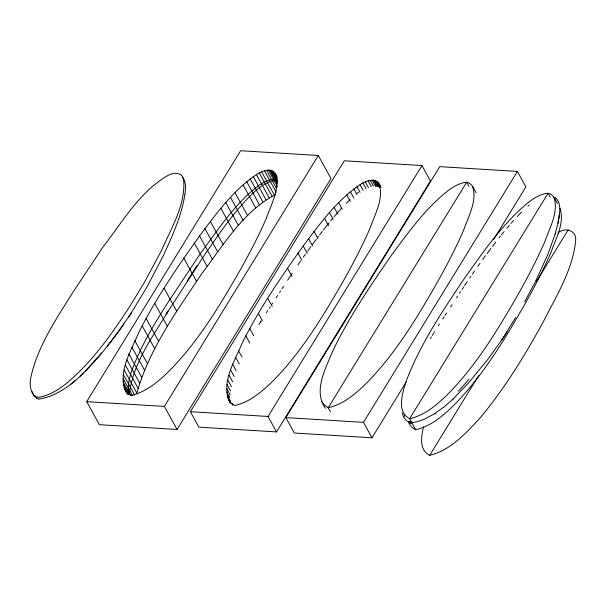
<?xml version="1.0" encoding="UTF-8"?>
<svg xmlns="http://www.w3.org/2000/svg" width="606" height="606" viewBox="0 0 606 606"><rect width="100%" height="100%" fill="white"/><g stroke="black" fill="none" stroke-linecap="round" stroke-linejoin="round"><path stroke-width="0.91" d="M126.078 392.006C117.041 372.402 131.055 351.071 138.441 333.239C155.515 298.894 177.285 267.079 199.571 235.946C216.213 213.706 233.113 190.345 256.414 174.596C262.542 170.286 273.783 166.665 276.798 176.498M229.719 402.028C220.72 382.431 234.711 361.115 242.089 343.299C259.171 308.946 280.942 277.139 303.227 246.006C319.87 223.758 336.769 200.404 360.07 184.648C366.183 180.353 377.409 176.71 380.432 186.519M129.586 391.574C134.123 361.843 152.727 336.603 168.021 311.393L202.715 257.739C218.433 234.643 234.128 211.085 254.505 191.746C260.504 186.633 267.405 181.05 275.594 180.558M129.586 391.62L129.57 394.733M559.497 214.168L558.012 223.076L555.073 234.121M184.845 194.761C185.762 189.072 186.368 182.353 182.648 177.475M184.83 194.821C181.482 216.107 172.339 235.878 163.484 255.331L147.091 286.827L128.805 316.877M557.891 223.137C559.323 214.918 562.512 203.805 555.149 197.458M275.753 194.481C243.006 211.403 223.319 245.377 201.646 273.836C176.694 311.431 149.053 349.147 136.911 393.165L124.238 370.115M423.647 426.685C421.117 435.941 419.004 450.394 429.73 455.288C451.091 450.197 466.408 432.608 480.763 417.201C505.033 387.779 525.038 355.199 543.302 321.794C556.338 295.857 572.844 269.867 575.7 240.37C576.632 230.098 564.875 227.083 557.952 232.893M407.179 421.102L410.823 423.132L410.08 422.73A10.204 5.613 31.5 0 1 409.959 422.503L409.701 421.821L410.042 422.511A10.204 5.613 31.5 0 1 410.171 422.73L410.906 423.139M555.194 233.939L547.816 254.52L533.492 285.85M532.909 286.259L524.622 301.947M515.767 317.339L506.396 332.414M86.726 401.642L240.65 150.712L318.301 155.492L330.982 178.55L177.05 429.472L99.399 424.692L86.726 401.642L164.377 406.421L177.05 429.472M164.377 406.421L318.301 155.492M190.382 411.694L344.306 160.772L421.958 165.552L430.449 180.997L276.525 431.919L198.874 427.139L190.382 411.694L268.034 416.473L276.525 431.919M260.891 321.43L261.163 320.991L260.247 322.483M268.034 416.473L421.958 165.552M406.126 382.128L371.978 437.797L294.327 433.017L285.835 417.572L439.759 166.642L517.41 171.422L525.902 186.875L493.731 239.317M371.978 437.797L363.486 422.352L517.41 171.422M434.35 332.111L434.623 331.664M429.73 455.288L478.695 375.561M536.568 281.343L568.216 229.803M258.974 324.543L259.936 322.99M430.502 338.368L431.419 336.883M432.336 335.391L433.873 332.883M438.403 325.695L439.35 324.202M187.034 281.169L197.011 265.587M266.375 312.779L267.822 310.53M269.269 308.287L270.238 306.787M442.728 318.961L444.183 316.711M271.7 304.53L272.677 303.03M276.116 297.751L277.601 295.478M279.578 292.448L280.563 290.933M450.561 306.909L452.046 304.636M445.16 315.211L446.63 312.954M502.222 339.315L486.133 361.699M282.063 288.645L283.563 286.358M456.523 297.796L457.522 296.273M506.843 332.285L501.957 339.716L507.086 331.891M131.494 312.666L118.352 331.649L107.323 346.109M287.592 280.252L290.63 275.662M459.53 293.221L460.545 291.691M462.067 289.395L463.59 287.1M291.153 274.897L292.183 273.359M464.613 285.57L467.196 281.737M297.917 264.913L300.568 261.072M469.794 277.896L470.854 276.359M472.438 274.056L474.559 270.98M123.98 323.907C110.921 342.488 96.71 360.426 80.227 376.106M303.258 257.239L305.424 254.172M477.801 266.382L479.967 263.315M307.606 251.126L310.886 246.589M482.709 259.535L485.444 255.755M312.529 244.347L316.347 239.211M487.08 253.558L490.898 248.422M317.438 237.749L318.506 236.348M319.574 234.946L322.256 231.447M492.504 246.324L495.716 242.12M485.694 361.896L468.908 382.515L453.015 399.051M323.362 230.015L329.066 222.849M499.124 237.779L500.276 236.325M330.702 220.842L332.899 218.168M501.427 234.863L504.169 231.522M101.702 353.018L85.325 371.16M334.065 216.804L341.352 208.472M506.942 228.159L509.282 225.424M469.052 379.242L458.386 391.188M511.032 223.372L513.555 220.554M409.262 421.412L409.906 421.829L409.118 421.443M517.229 216.554L521.561 212.1M346.147 203.366L350.048 199.488M83.272 373.167C71.463 385.189 55.494 396.68 38.958 399.066M453.349 398.816L443.857 407.149M527.856 206.229L529.235 205.078M70.69 384.333L75.326 380.507M443.448 407.315L434.79 413.512M357.146 193.253L358.449 192.291M409.701 421.821L411.338 421.625M435.206 413.406L423.814 419.428L417.14 421.715L410.133 423.094L410.853 423.139M410.33 422.102L411.512 421.693M408.474 421.632C409.497 425.207 412.285 428.245 415.678 429.722C429.942 426.632 441.638 416.883 451.978 407.096C473.786 385.552 491.398 360.085 507.336 334.004C523.379 307.522 538.757 280.502 551.134 252.088C555.793 238.408 564.89 223.038 560.012 208.328M38.731 399.104L36.868 398.309M285.835 417.572L363.486 422.352M275.45 180.52L276.412 180.732M276.442 180.739L277.283 181.096M277.366 180.096C271.215 177.52 264.527 182.042 259.368 185.004C235.113 203.283 218.251 229.416 200.404 253.535L170.119 299.19C158.757 316.726 147.667 334.527 138.956 353.556C133.267 366.085 127.018 379.674 128.389 393.786M408.868 421.526L409.558 421.988M36.868 398.301L33.883 395.794L32.095 391.529M228.379 399.589L230.848 402.785L234.757 405.475C249.021 402.392 260.716 392.635 271.056 382.848C292.865 361.305 310.477 335.845 326.414 309.757C342.451 283.275 357.835 256.255 370.213 227.841C374.872 214.168 383.969 198.791 379.091 184.08M408.982 421.481L409.573 421.935M124.722 389.529L127.192 392.726L131.101 395.415C145.364 392.332 157.06 382.583 167.4 372.796C189.208 351.253 206.82 325.786 222.758 299.705C238.802 273.223 254.179 246.195 266.557 217.789C271.215 204.108 280.313 188.739 275.435 174.028M406.55 420.769L403.657 417.269L402.142 412.837M557.422 203.608C555.232 199.556 552.695 192.693 546.877 193.306C540.097 194.359 534.121 198.139 528.674 202.116C501.957 224.258 482.118 253.247 462.355 281.426C440.774 313.741 418.852 346.526 405.467 383.219C402.286 394.089 396.619 412.065 409.626 418.708L410.921 421.072M476.096 192.776C473.869 188.701 471.354 181.709 465.469 182.315C459.969 183.163 454.947 185.86 450.387 188.921C426.51 206.805 408.997 231.598 391.4 255.323C369.796 286.699 348.109 318.309 331.914 352.912C325.164 369.683 313.287 391.09 325.384 408.285M321.839 401.831L324.308 405.028L328.21 407.717L330.429 411.754M550.271 197.155L548.112 193.223L409.626 418.708C423.889 415.625 435.585 405.868 445.925 396.082C467.734 374.538 485.345 349.079 501.283 322.99C517.319 296.508 532.704 269.488 545.082 241.074C549.74 227.401 558.838 212.024 553.96 197.314M468.915 186.269L466.696 182.239L328.21 407.717C342.481 404.634 354.177 394.885 364.517 385.098C386.317 363.547 403.929 338.087 419.875 312.007C435.911 285.517 451.296 258.497 463.673 230.091C468.332 216.41 477.43 201.033 472.551 186.33M379.932 185.883L380.826 187.512M378.174 182.815L380.856 187.693M376.834 181.489L379.962 187.178M375.591 180.739L379.167 187.246M374.281 180.217L377.856 186.716M373.243 179.99L376.818 186.496M372.008 180.073L375.584 186.58M370.175 180.406L373.304 186.095M368.137 180.944L371.273 186.64M365.335 182.012L368.463 187.708M362.979 183.08L366.107 188.769M360.07 184.648L363.199 190.345M356.926 186.678L360.055 192.367M353.806 188.883L356.934 194.571M350.329 191.67L353.912 198.17M346.715 194.905L350.291 201.412M338.686 202.722L342.261 209.221M334.171 207.479L337.747 213.979M329.49 212.63L333.065 219.13M324.551 218.387L328.573 225.705M313.999 231.378L318.021 238.696M274.518 172.755L277.23 177.702M411.785 422.64L415.678 429.722M273.177 171.43L277.253 178.846M271.935 170.687L277.366 180.565M308.537 238.59L312.56 245.907M270.624 170.157L277.419 182.512M269.587 169.938L277.283 183.936M268.352 170.021L277.404 186.489M266.519 170.347L276.48 188.466M264.489 170.892L276.253 192.299M303.227 246.006L307.25 253.323M261.678 171.96L274.351 195.018M259.323 173.028L271.996 196.079M256.414 174.596L269.087 197.654M297.94 253.081L301.962 260.398M253.27 176.619L265.943 199.677M250.149 178.831L262.83 201.881M246.68 181.611L259.353 204.669M243.059 184.853L255.732 207.911M287.486 268.193L291.956 276.328M235.03 192.663L247.702 215.721M230.515 197.42L243.188 220.478M225.833 202.571L238.506 225.629M220.895 208.328L233.568 231.386M267.738 298.258L272.208 306.394M210.343 221.326L223.023 244.385M258.353 313.317L262.375 320.642M204.881 228.53L217.554 251.588M199.571 235.946L212.244 259.004M249.68 328.361L253.702 335.679M245.801 335.807L249.823 343.125M194.284 243.021L206.964 266.079M238.461 350.662L242.036 357.169M183.83 258.141L196.511 281.199M235.681 357.442L239.256 363.948M232.545 364.077L236.12 370.584M230.598 369.978L234.174 376.485M229.06 375.22L232.636 381.727M227.894 380.167L231.469 386.673M227.008 384.484L230.591 390.991M226.689 388.438L230.265 394.938M226.689 391.847L229.818 397.536M227.076 394.764L230.651 401.263M231.984 403.816L232.878 405.444M227.553 397.385L230.681 403.081M229.576 401.445L230.469 403.066M164.082 288.206L176.755 311.264M154.697 303.265L167.37 326.323M146.023 318.309L158.696 341.367M142.145 325.748L154.818 348.806M134.805 340.61L147.478 363.668M132.025 347.389L144.705 370.448M128.889 354.018L141.562 377.076M126.942 359.926L139.615 382.984M125.404 365.168L138.077 388.226M123.359 374.432L134.676 395.014M123.033 378.379L132.54 395.673M123.033 381.795L130.729 395.794M123.419 384.704L128.851 394.589M127.192 392.726L128.101 394.377M123.897 387.332L127.518 393.915M125.919 391.385L127.275 393.855M183.603 179.353C186.019 204.866 170.93 228.53 161.181 251.134L144.508 282.131L130.866 304.697C112.14 333.664 91.892 362.653 64.978 384.628C57.358 390.499 48.753 395.423 39.223 397.278C30.209 397.225 29.308 384.325 30.815 377.447C37.625 346.526 55.797 319.665 72.349 293.175L102.634 247.521C122.329 222.213 139.425 191.837 167.991 175.437C173.255 172.339 182.156 171.854 183.648 179.535M404.27 414.277L404.603 416.504M129.631 390.802L129.487 391.612L129.631 390.802M410.421 423.102L410.421 423.102M167.817 311.575L166.309 313.999L167.817 311.575"/></g></svg>
